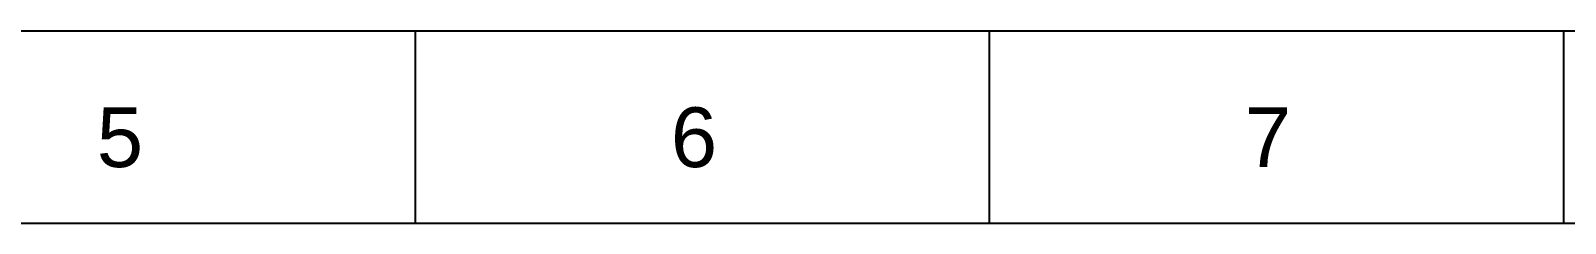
# Model space of a CAD drawing. Header units: millimetres. Extents: x 1966 to 5966, y 1587 to 4387.
# Drawn here: x 3048 to 3717, y 4303 to 4387 of the extents above; entities that cross this region are included whole.
import ezdxf

# ---------------------------------------------------------------- set-up
doc = ezdxf.new("R2010")
doc.units = ezdxf.units.MM
doc.layers.add('Protocol', color=210, linetype='Continuous')
doc.styles.get("Standard").update_dxf_attribs({"font": 'arial.ttf'})

msp = doc.modelspace()

# ---------------------------------------------------------------- linework, layer by layer
at = {"layer": 'Protocol', "color": 7}
for p, q in [((1965.86, 4387.28), (5965.86, 4387.28)), ((3215.86, 4387.28), (3215.86, 4303.44)), ((3465.86, 4387.28), (3465.86, 4303.44)), ((3715.86, 4387.28), (3715.86, 4303.44)), ((2049.7, 4303.44), (5882.03, 4303.44))]:
    msp.add_line(p, q, dxfattribs=at)

# ---------------------------------------------------------------- texts
at = {"layer": 'Protocol', "color": 7, "char_height": 26, "attachment_point": 1}
for s, insert in [('5', (3077.16, 4353.91)), ('6', (3327.16, 4353.91)), ('7', (3577.16, 4353.91))]:
    msp.add_mtext_dynamic_manual_height_columns(s, width=323.6761, gutter_width=12.5, heights=[0], dxfattribs=dict(at, insert=insert))

doc.saveas('drawing.dxf')
